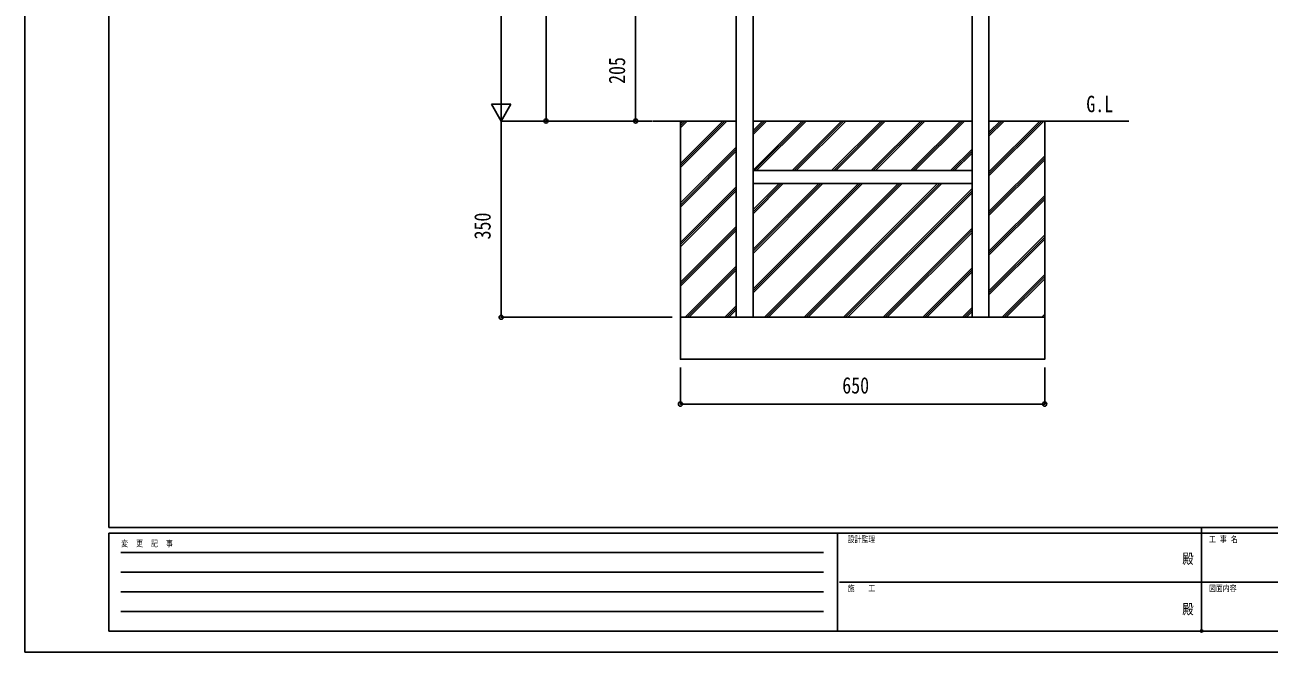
# Model space of a CAD drawing. Units: millimetres, scale not verified. Extents: x -2102 to 2102, y -1485 to 1485.
# Drawn here: x -2102 to 118, y -1485 to -366 of the extents above; entities that cross this region are included whole.
import ezdxf
from ezdxf.enums import TextEntityAlignment as Align

# ---------------------------------------------------------------- set-up
doc = ezdxf.new("R2010")
doc.units = ezdxf.units.MM
doc.header["$LTSCALE"] = 8
doc.header["$PDMODE"] = 32
doc.header["$PDSIZE"] = 4
for name, color, linetype in [('0-1_USER1', 3, 'Continuous'), ('0-3_YKK_A1', 4, 'Continuous'), ('0-4_YKK_D', 6, 'Continuous'), ('0-5_YKK_ZWAK', 7, 'Continuous')]:
    doc.layers.add(name, color=color, linetype=linetype)
doc.styles.add('ＭＳ ゴシック', font='')
doc.styles.get('ＭＳ ゴシック').set_extended_font_data('MS Gothic')

msp = doc.modelspace()

# ---------------------------------------------------------------- linework, layer by layer
at = {"layer": '0-3_YKK_A1'}
for p, q in [((-802.991, -887.5), (-802.991, 1057.5)), ((-982.491, -537.5), (-832.991, -537.5)), ((-932.49, -542.253), (-927.737, -537.5)), ((-932.49, -612.963), (-857.027, -537.5)), ((-932.49, -545.878), (-924.112, -537.5)), ((-932.49, -616.588), (-853.402, -537.5)), ((-932.49, -549.503), (-920.487, -537.5)), ((-932.49, -620.213), (-849.777, -537.5)), ((-802.991, -554.175), (-786.316, -537.5)), ((-802.991, -624.885), (-715.605, -537.5)), ((-802.991, -557.8), (-782.691, -537.5)), ((-802.991, -561.425), (-779.066, -537.5)), ((-802.991, -537.5), (-411.991, -537.5)), ((-800.48, -626), (-711.98, -537.5)), ((-796.855, -626), (-708.355, -537.5)), ((-733.395, -626), (-644.895, -537.5)), ((-729.77, -626), (-641.27, -537.5)), ((-726.145, -626), (-637.645, -537.5)), ((-662.684, -626), (-574.184, -537.5)), ((-659.059, -626), (-570.559, -537.5)), ((-655.434, -626), (-566.934, -537.5)), ((-591.973, -626), (-503.473, -537.5)), ((-588.348, -626), (-499.848, -537.5)), ((-584.723, -626), (-496.223, -537.5)), ((-521.263, -626), (-432.763, -537.5)), ((-517.638, -626), (-429.138, -537.5)), ((-514.013, -626), (-425.513, -537.5)), ((-381.991, -537.5), (-132.491, -537.5)), ((-381.991, -557.439), (-362.052, -537.5)), ((-381.991, -628.149), (-291.341, -537.5)), ((-381.991, -561.064), (-358.427, -537.5)), ((-381.991, -631.774), (-287.716, -537.5)), ((-381.991, -564.689), (-354.802, -537.5)), ((-381.991, -635.399), (-284.091, -537.5)), ((-932.49, -683.674), (-832.991, -584.175)), ((-932.49, -687.299), (-832.991, -587.8)), ((-932.49, -690.924), (-832.991, -591.425)), ((-450.552, -626), (-411.991, -587.439)), ((-446.927, -626), (-411.991, -591.064)), ((-443.302, -626), (-411.991, -594.689)), ((-381.991, -698.86), (-282.49, -599.36)), ((-381.991, -702.485), (-282.49, -602.985)), ((-381.991, -706.11), (-282.49, -606.61)), ((-411.991, -626), (-802.991, -626)), ((-802.991, -626), (-802.991, -649)), ((-411.991, -626), (-411.991, -649)), ((-932.49, -754.385), (-832.991, -654.885)), ((-932.49, -758.01), (-832.991, -658.51)), ((-932.49, -761.635), (-832.991, -662.135)), ((-411.991, -649), (-802.991, -649)), ((-802.991, -695.596), (-756.395, -649)), ((-802.991, -766.307), (-685.684, -649)), ((-802.991, -837.017), (-614.973, -649)), ((-802.991, -699.221), (-752.77, -649)), ((-802.991, -769.932), (-682.059, -649)), ((-802.991, -840.642), (-611.348, -649)), ((-802.991, -702.846), (-749.145, -649)), ((-802.991, -773.557), (-678.434, -649)), ((-802.991, -844.267), (-607.723, -649)), ((-782.763, -887.5), (-544.263, -649)), ((-779.138, -887.5), (-540.638, -649)), ((-775.513, -887.5), (-537.013, -649)), ((-712.052, -887.5), (-473.552, -649)), ((-708.427, -887.5), (-469.927, -649)), ((-704.802, -887.5), (-466.302, -649)), ((-641.341, -887.5), (-411.991, -658.149)), ((-637.716, -887.5), (-411.991, -661.774)), ((-634.091, -887.5), (-411.991, -665.399)), ((-381.991, -769.571), (-282.49, -670.07)), ((-381.991, -773.196), (-282.49, -673.695)), ((-381.991, -776.821), (-282.49, -677.32)), ((-932.49, -825.095), (-832.991, -725.596)), ((-932.49, -828.72), (-832.991, -729.221)), ((-570.631, -887.5), (-411.991, -728.86)), ((-567.006, -887.5), (-411.991, -732.485)), ((-932.49, -832.345), (-832.991, -732.846)), ((-563.381, -887.5), (-411.991, -736.11)), ((-381.991, -840.281), (-282.49, -740.781)), ((-381.991, -843.906), (-282.49, -744.406)), ((-381.991, -847.531), (-282.49, -748.031)), ((-924.184, -887.5), (-832.991, -796.307)), ((-920.559, -887.5), (-832.991, -799.932)), ((-916.934, -887.5), (-832.991, -803.557)), ((-499.92, -887.5), (-411.991, -799.571)), ((-496.295, -887.5), (-411.991, -803.196)), ((-492.67, -887.5), (-411.991, -806.821)), ((-358.499, -887.5), (-282.49, -811.492)), ((-354.874, -887.5), (-282.49, -815.117)), ((-351.249, -887.5), (-282.49, -818.742)), ((-853.473, -887.5), (-832.991, -867.017)), ((-849.848, -887.5), (-832.991, -870.642)), ((-846.223, -887.5), (-832.991, -874.267)), ((-429.209, -887.5), (-411.991, -870.281)), ((-425.584, -887.5), (-411.991, -873.906)), ((-421.959, -887.5), (-411.991, -877.531)), ((-287.788, -887.5), (-282.49, -882.202)), ((-284.163, -887.5), (-282.49, -885.827))]:
    msp.add_line(p, q, dxfattribs=at)
for points in [[(-832.991, 1057.5), (-832.991, -887.5), (-802.991, -887.5)], [(-411.991, 1057.5), (-411.991, -887.5), (-381.991, -887.5), (-381.991, 1057.5)], [(-381.991, -537.5), (-282.49, -537.5), (-282.49, -887.5), (-932.49, -887.5), (-932.49, -537.5), (-832.991, -537.5)]]:
    msp.add_lwpolyline(points, dxfattribs=at)
msp.add_lwpolyline([(-932.49, -887.5), (-282.49, -887.5), (-282.49, -962.5), (-932.49, -962.5)], close=True, dxfattribs=at)
at = {"layer": '0-4_YKK_D'}
for p, q in [((-1252.49, -502.5), (-1252.49, 1027.5)), ((-1172.49, -537.5), (-1172.49, 962.493)), ((-1012.49, -537.5), (-1012.49, -332.5)), ((-1252.49, -537.5), (-1252.49, -476.878)), ((-1252.49, -537.5), (-1269.99, -507.189)), ((-1234.99, -507.189), (-1269.99, -507.189)), ((-1252.49, -537.5), (-1234.99, -507.189)), ((-983.491, -537.5), (-1253.49, -537.5)), ((-983.491, -537.5), (-1253.49, -537.5)), ((-1252.49, -537.5), (-1252.49, -887.5)), ((-983.491, -537.5), (-1173.49, -537.5)), ((-983.491, -537.5), (-1013.49, -537.5)), ((-947.49, -887.5), (-1253.49, -887.5)), ((-932.49, -977.5), (-932.49, -1043.5)), ((-282.49, -977.5), (-282.49, -1043.5)), ((-932.49, -1042.5), (-282.49, -1042.5))]:
    msp.add_line(p, q, dxfattribs=at)
for centre in [(-1172.49, -537.5), (-1012.49, -537.5), (-1252.49, -887.5), (-932.49, -1042.5), (-282.49, -1042.5)]:
    msp.add_circle(centre, 3.75, dxfattribs=at)
at = {"layer": '0-5_YKK_ZWAK'}
for p, q in [((-1952.49, -1262.5), (-1952.49, 1387.5)), ((1947.51, -1262.5), (-1952.49, -1262.5)), ((-2.49, -1262.5), (-2.49, -1447.5)), ((-652.49, -1272.5), (-1952.49, -1272.5)), ((-1952.49, -1447.5), (-1952.49, -1272.5)), ((-652.49, -1272.5), (-652.49, -1447.5)), ((-2.49, -1272.5), (-652.49, -1272.5)), ((647.51, -1272.5), (-2.49, -1272.5)), ((-1931.24, -1307.5), (-677.49, -1307.5)), ((-1931.24, -1342.5), (-677.49, -1342.5)), ((-648.74, -1360), (-2.49, -1360)), ((-2.49, -1360), (647.51, -1360)), ((-1931.24, -1377.5), (-677.49, -1377.5)), ((-1931.24, -1412.5), (-677.49, -1412.5)), ((-1952.49, -1447.5), (-652.49, -1447.5)), ((-652.49, -1447.5), (-2.49, -1447.5)), ((-2.49, -1447.5), (647.51, -1447.5))]:
    msp.add_line(p, q, dxfattribs=at)
msp.add_lwpolyline([(-2102.5, -1485), (2102.5, -1485), (2102.5, 1485), (-2102.5, 1485)], close=True, dxfattribs=at)
msp.add_point((-2.49, -1447.5), dxfattribs=at)

# ---------------------------------------------------------------- texts
at = {"layer": '0-1_USER1', "style": 'ＭＳ ゴシック', "width": 0.8}
msp.add_text('G.L', height=29.33, dxfattribs=at).set_placement((-208.167, -530.5), align=Align.BOTTOM_LEFT)
at = {"layer": '0-4_YKK_D', "style": 'ＭＳ ゴシック', "width": 0.8}
for s, p in [('205', (-1022.49, -471.267)), ('350', (-1262.49, -748.767))]:
    msp.add_text(s, height=29.33, rotation=90, dxfattribs=at).set_placement(p, align=Align.BOTTOM_LEFT)
msp.add_text('650', height=29.33, dxfattribs=at).set_placement((-643.757, -1032.5), align=Align.BOTTOM_LEFT)
at = {"layer": '0-5_YKK_ZWAK', "style": 'ＭＳ ゴシック', "width": 0.8}
for s, height, p in [('変  更  記  事', 11, (-1930.655, -1300)), ('設計監理', 11, (-634.157, -1292.5)), ('工 事 名', 11, (10.635, -1292.5)), ('殿', 18.33, (-36.833, -1332.917)), ('施\u3000\u3000工', 11, (-634.157, -1380)), ('図面内容', 11, (10.635, -1380)), ('殿', 18.33, (-36.833, -1422.917))]:
    msp.add_text(s, height=height, dxfattribs=at).set_placement(p, align=Align.BOTTOM_LEFT)

doc.saveas('drawing.dxf')
